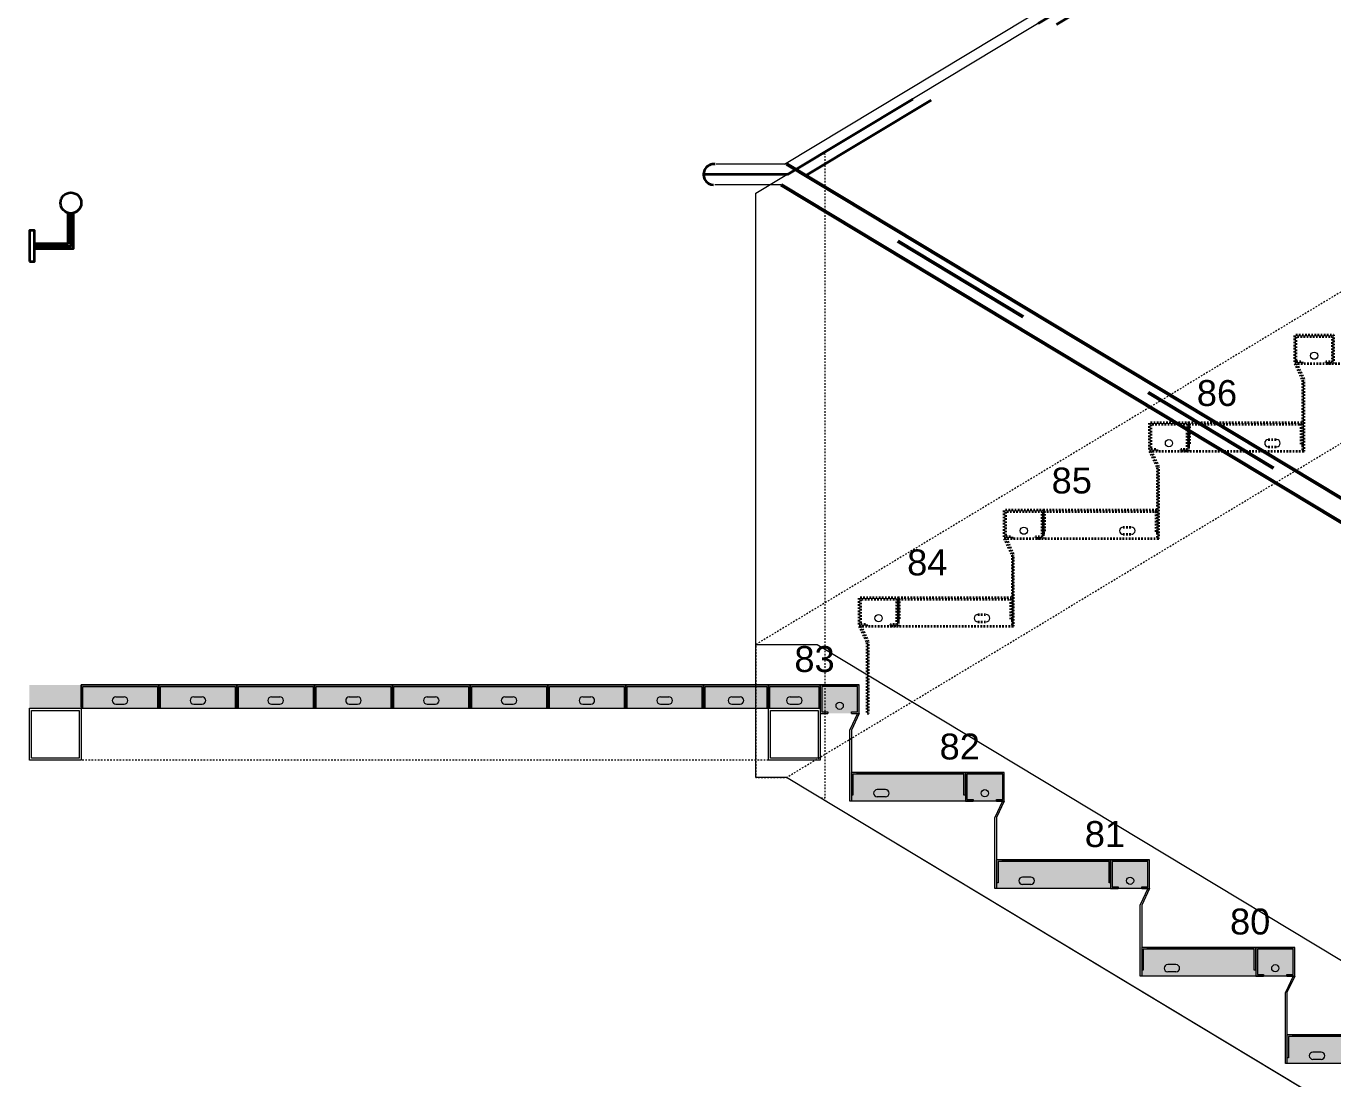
# Model space of a CAD drawing. Header units: millimetres. Extents: x -48147 to 1468943, y -496296 to 18123.
# Drawn here: x 1415588 to 1418107, y -477880 to -475850 of the extents above; entities that cross this region are included whole.
import ezdxf
from ezdxf.enums import TextEntityAlignment as Align

# ---------------------------------------------------------------- set-up
doc = ezdxf.new("R2010")
doc.units = ezdxf.units.MM
doc.header["$MEASUREMENT"] = 0
for name, pattern in [('3MM-HIDDEN', [6, 3, -3]), ('Dashed', [2822.222233, 1411.111116, -1411.111116]), ('Double Dashed', [1093.611073, 529.166651, -211.666656, 141.111112, -211.666656]), ('Wipeout_Contour', [1000, 0, -1000])]:
    doc.linetypes.add(name, pattern=pattern)
for name, color, linetype, lineweight in [('A-20-M_Floor_Slab_Pen_No__101', 252, 'Continuous', 15), ('A-20-M_Floor_Slab_Pen_No__121', 255, 'Continuous', 0), ('A-30-M_Stair_Pen_No__1', 7, 'Continuous', 13), ('A-30-M_Stair_Pen_No__22', 8, 'Continuous', 50), ('A-30-M_Stair_Pen_No__42', 8, 'Continuous', 35), ('A-30-M_Stair_Pen_No__8', 7, 'Continuous', 35), ('New_A-25-M_Wall_Int_Pen_No__1', 7, 'Continuous', 13), ('New_A-30-M_Stair_Pen_No__1', 7, 'Continuous', 13), ('New_A-30-M_Stair_Pen_No__141', 255, 'Continuous', 0), ('New_A-30-M_Stair_Pen_No__160', 5, 'Continuous', 200), ('New_A-30-M_Stair_Pen_No__171', 1, 'Continuous', 5), ('New_A-30-M_Stair_Pen_No__192', 7, 'Continuous', 13), ('New_A-30-M_Stair_Pen_No__42', 8, 'Continuous', 35), ('S-280-M_COLUMN.IFC Import_Pen_No__88', 8, 'Continuous', 20), ('S-280-M_STRUCT_FRAME.IFC Import_Pen_No__1', 7, 'Continuous', 13), ('S-280-M_STRUCT_FRAME.IFC Import_Pen_No__160', 5, 'Continuous', 200)]:
    doc.layers.add(name, color=color, linetype=linetype, lineweight=lineweight)
for name, color, linetype, lineweight, true_color in [('A-30-M_Stair_Pen_No__102', 7, 'Continuous', 15, 0xcccccc), ('A-30-M_Stair_Pen_No__81', 7, 'Continuous', 20, 0x6a6a6a), ('A-30-M_Stair_Pen_No__82', 7, 'Continuous', 20, 0xaaaaaa), ('New_A-15-MG_Structural_Grid_Phase_2_Pen_No__222', 7, 'Continuous', 13, 0x65af33), ('New_A-25-M_Wall_Int_Pen_No__107', 7, 'Continuous', 15, 0xa6a6a6)]:
    doc.layers.add(name, color=color, linetype=linetype, lineweight=lineweight, true_color=true_color)
for name, color, linetype in [('A-95-P_Drawing', 7, 'Continuous'), ('New_A-15-MG_Structural_Grid_Phase_2', 7, 'Continuous'), ('New_A-25-M_Wall_Int', 7, 'Continuous'), ('New_A-30-M_Stair', 7, 'Continuous'), ('S-280-M_COLUMN.IFC Import', 7, 'Continuous'), ('S-280-M_STRUCT_FRAME.IFC Import', 7, 'Continuous')]:
    doc.layers.add(name, color=color, linetype=linetype)
doc.styles.add('GENERATED_STYLE_2', font='')
doc.styles.get('GENERATED_STYLE_2').set_extended_font_data('Swis721 BT')

# ---------------------------------------------------------------- blocks, each defined once
blk = doc.blocks.new('Section Elem_209_1', base_point=(1411454.5, -491295.5))
at = {"color": 254, "linetype": 'Wipeout_Contour', "lineweight": 0, "ltscale": 19426414.51062196}
blk.add_wipeout([(1415660.6, -475545.5), (1415610.4, -475545.5), (1415610.4, -476220.6), (1416921.9, -476220.6), (1416960.9, -476197.1), (1416960.9, -476194.7), (1417201.9, -476051.9), (1417537, -475849.9), (1415660.6, -475849.9), (1415660.6, -475839.2), (1417554.7, -475839.2), (1418024.3, -475556.2), (1415660.6, -475556.2)], dxfattribs=at).dxf.layer = 'New_A-25-M_Wall_Int'
at = {"color": 254, "linetype": 'Wipeout_Contour', "lineweight": 0, "ltscale": 46386289.38356043}
blk.add_wipeout([(1415610.4, -479145.5), (1418788.7, -479145.5), (1420001.9, -478414.4), (1420076.9, -478414.4), (1420076.9, -478414.5), (1420076.9, -479145.5), (1420274, -479145.5), (1420281.9, -479140.8), (1420281.9, -479145.5), (1420945.2, -479145.5), (1420945.2, -475849.9), (1419506.6, -475849.9), (1417201.9, -477238.9), (1416984.9, -477374.5), (1416984.9, -477407.6), (1416976.9, -477407.6), (1416976.9, -477374.5), (1416957, -477386.5), (1416957, -477418), (1416959.2, -477423.4), (1416964.6, -477425.6), (1417027.1, -477425.6), (1417027.1, -477436.5), (1416880.7, -477436.5), (1416880.7, -477425.6), (1416943.1, -477425.6), (1416948.5, -477423.4), (1416950.7, -477418), (1416950.7, -477390.3), (1416921.9, -477407.6), (1415610.4, -477407.6)], dxfattribs=at).dxf.layer = 'New_A-25-M_Wall_Int'
blk = doc.blocks.new('Section Elem_211_1', base_point=(1411454.5, -491295.5))
at = {"color": 254, "linetype": 'Wipeout_Contour', "lineweight": 0, "ltscale": 5975901.09618282}
blk.add_wipeout([(1415578.9, -479595.5), (1415593.9, -479595.5), (1415593.9, -475545.5), (1415578.9, -475545.5)], dxfattribs=at).dxf.layer = 'New_A-25-M_Wall_Int'
at = {"layer": 'New_A-25-M_Wall_Int_Pen_No__107', "linetype": 'Continuous'}
h = blk.add_hatch(dxfattribs=at)
h.set_pattern_fill('Plaster_0001', color=256, style=0, pattern_type=2)
h.set_pattern_definition([(270, (1411454.48, -491295.52), (173.205, 0), [0, -100]), (270, (1411541.08, -491345.52), (173.205, 0), [0, -100])])
h.paths.add_polyline_path([(1415578.9, -479595.5), (1415593.9, -479595.5), (1415593.9, -475545.5), (1415578.9, -475545.5)])
at = {"layer": 'New_A-25-M_Wall_Int_Pen_No__1', "linetype": 'Continuous'}
for p, q in [((1415593.9, -475545.5), (1415593.9, -477115.8)), ((1415593.9, -477115.8), (1415593.9, -477407.6)), ((1415593.9, -477407.6), (1415593.9, -479595.5))]:
    blk.add_line(p, q, dxfattribs=at)
blk = doc.blocks.new('Section Elem_298_1', base_point=(1411454.5, -491295.5))
at = {"layer": 'New_A-30-M_Stair_Pen_No__141', "linetype": 'Continuous'}
blk.add_line((1415601.9, -477115.8), (1415601.9, -477120.5), dxfattribs=at)
at = {"layer": 'New_A-30-M_Stair_Pen_No__141', "linetype": 'Continuous', "flags": 128}
for points in [[(1415601.9, -477115.8), (1415596.9, -477115.8), (1415593.9, -477115.8)], [(1416984.9, -477407.6), (1416983.8, -477407.6), (1416976.9, -477407.6)]]:
    blk.add_lwpolyline(points, dxfattribs=at)
at = {"color": 254, "linetype": 'Wipeout_Contour', "lineweight": 0, "ltscale": 5977911.871081071}
blk.add_wipeout([(1415617.9, -477120.5), (1416921.9, -477120.5), (1416921.9, -477120.4), (1415617.9, -477120.4)], dxfattribs=at).dxf.layer = 'New_A-30-M_Stair'
at = {"color": 254, "linetype": 'Wipeout_Contour', "lineweight": 0, "ltscale": 8968277.161975328}
blk.add_wipeout([(1416880.7, -477180.5), (1415610.4, -477180.5), (1415610.4, -477407.6), (1416921.9, -477407.6), (1416921.9, -477191.4), (1416880.7, -477191.4)], dxfattribs=at).dxf.layer = 'New_A-30-M_Stair'
at = {"layer": 'New_A-30-M_Stair_Pen_No__160', "linetype": 'Continuous', "lineweight": 0, "true_color": 0x00007f}
blk.add_hatch(color=176, dxfattribs=at).paths.add_polyline_path([(1415593.9, -477407.6), (1415596.9, -477407.6), (1415601.9, -477407.6), (1415601.9, -477115.8), (1415596.9, -477115.8), (1415593.9, -477115.8)])
at = {"layer": 'New_A-30-M_Stair_Pen_No__141', "linetype": 'Continuous'}
for p, q in [((1415601.9, -477180.5), (1415601.9, -477407.6)), ((1416880.7, -477180.5), (1415601.9, -477180.5))]:
    blk.add_line(p, q, dxfattribs=at)
at = {"layer": 'New_A-30-M_Stair_Pen_No__141', "linetype": 'Continuous', "flags": 128}
blk.add_lwpolyline([(1415601.9, -477407.6), (1415596.9, -477407.6), (1415593.9, -477407.6)], dxfattribs=at)
at = {"color": 254, "linetype": 'Wipeout_Contour', "lineweight": 0, "ltscale": 5980442.311196871}
blk.add_wipeout([(1416921.9, -477120.5), (1416960.9, -477097), (1416960.9, -477096.9), (1416921.9, -477120.4)], dxfattribs=at).dxf.layer = 'New_A-30-M_Stair'
at = {"color": 254, "linetype": 'Wipeout_Contour', "lineweight": 0, "ltscale": 8970945.570881233}
blk.add_wipeout([(1416921.9, -477191.4), (1416921.9, -477407.6), (1416950.7, -477390.3), (1416950.7, -477199), (1416948.5, -477193.6), (1416943.1, -477191.4)], dxfattribs=at).dxf.layer = 'New_A-30-M_Stair'
at = {"layer": 'New_A-30-M_Stair_Pen_No__1', "linetype": 'Continuous'}
blk.add_line((1415610.4, -477407.6), (1416921.9, -477407.6), dxfattribs=at)
at = {"color": 254, "linetype": 'Wipeout_Contour', "lineweight": 0, "ltscale": 5977337.825355276}
blk.add_wipeout([(1415617.9, -477120.4), (1416921.9, -477120.4), (1416921.9, -476220.7), (1415617.9, -476220.7)], dxfattribs=at).dxf.layer = 'New_A-30-M_Stair'
at = {"color": 254, "linetype": 'Wipeout_Contour', "lineweight": 0, "ltscale": 8971081.637437409}
blk.add_wipeout([(1416957, -477386.5), (1416976.9, -477374.5), (1416976.9, -477191.4), (1416964.6, -477191.4), (1416959.2, -477193.6), (1416957, -477199)], dxfattribs=at).dxf.layer = 'New_A-30-M_Stair'
at = {"layer": 'New_A-30-M_Stair_Pen_No__1', "linetype": 'Continuous'}
blk.add_line((1416921.9, -477407.6), (1416950.7, -477390.3), dxfattribs=at)
at = {"layer": 'New_A-30-M_Stair_Pen_No__141', "linetype": 'Continuous'}
blk.add_line((1415609.9, -477120.5), (1415601.9, -477120.5), dxfattribs=at)
at = {"color": 254, "linetype": 'Wipeout_Contour', "lineweight": 0, "ltscale": 7474713.792938106}
blk.add_wipeout([(1416921.9, -477120.4), (1416960.9, -477096.9), (1416960.9, -476220.6), (1416960.9, -476197.2), (1416921.9, -476220.7)], dxfattribs=at).dxf.layer = 'New_A-30-M_Stair'
at = {"color": 254, "linetype": 'Wipeout_Contour', "lineweight": 0, "ltscale": 5976763.779373656}
blk.add_wipeout([(1415617.9, -476220.7), (1416921.9, -476220.7), (1416921.9, -476220.6), (1415617.9, -476220.6)], dxfattribs=at).dxf.layer = 'New_A-30-M_Stair'
at = {"color": 254, "linetype": 'Wipeout_Contour', "lineweight": 0, "ltscale": 5980540.515898749}
blk.add_wipeout([(1416968.9, -477094.6), (1416976.9, -477089.7), (1416976.9, -477089.6), (1416968.9, -477094.5)], dxfattribs=at).dxf.layer = 'New_A-30-M_Stair'
at = {"layer": 'New_A-30-M_Stair_Pen_No__160', "linetype": 'Continuous', "lineweight": 0, "true_color": 0x00007f}
blk.add_hatch(color=176, dxfattribs=at).paths.add_polyline_path([(1415617.9, -477120.5), (1415617.9, -477120.4), (1415617.9, -476220.7), (1415617.9, -476220.6), (1415617.9, -476220.6), (1415617.8, -476220.6), (1415614.9, -476220.6), (1415610, -476220.6), (1415609.9, -476220.6), (1415609.9, -476220.6), (1415609.9, -476220.7), (1415609.9, -477120.4), (1415609.9, -477120.5), (1415609.9, -477120.5), (1415610, -477120.5), (1415614.9, -477120.5), (1415617.8, -477120.5), (1415617.9, -477120.5)])
at = {"layer": 'New_A-30-M_Stair_Pen_No__141', "linetype": 'Continuous', "flags": 128}
for points in [[(1415609.9, -476220.6), (1415609.9, -476220.7), (1415609.9, -477120.4), (1415609.9, -477120.5)], [(1415617.9, -476220.6), (1415617.9, -476220.6), (1415617.8, -476220.6), (1415614.9, -476220.6), (1415610, -476220.6), (1415609.9, -476220.6), (1415609.9, -476220.6)], [(1415617.9, -476220.6), (1415617.9, -476220.7), (1415617.9, -477120.4), (1415617.9, -477120.5)]]:
    blk.add_lwpolyline(points, dxfattribs=at)
at = {"color": 254, "linetype": 'Wipeout_Contour', "lineweight": 0, "ltscale": 5979294.733942405}
blk.add_wipeout([(1416921.9, -476220.7), (1416960.9, -476197.2), (1416960.9, -476197.1), (1416921.9, -476220.6)], dxfattribs=at).dxf.layer = 'New_A-30-M_Stair'
at = {"layer": 'New_A-30-M_Stair_Pen_No__1', "linetype": 'Continuous'}
blk.add_line((1415617.9, -476220.6), (1416921.9, -476220.6), dxfattribs=at)
at = {"color": 254, "linetype": 'Wipeout_Contour', "lineweight": 0, "ltscale": 4484543.224206257}
blk.add_wipeout([(1416968.9, -476220.6), (1416968.9, -476194.7), (1416968.8, -476194.7)], dxfattribs=at).dxf.layer = 'New_A-30-M_Stair'
at = {"color": 254, "linetype": 'Wipeout_Contour', "lineweight": 0, "ltscale": 4484552.37383282}
blk.add_wipeout([(1416968.9, -476220.6), (1416968.8, -476194.7), (1416968.8, -476220.6)], dxfattribs=at).dxf.layer = 'New_A-30-M_Stair'
at = {"color": 254, "linetype": 'Wipeout_Contour', "lineweight": 0, "ltscale": 4484711.609666716}
blk.add_wipeout([(1416968.9, -476194.7), (1417201.9, -476051.9), (1416968.8, -476194.7)], dxfattribs=at).dxf.layer = 'New_A-30-M_Stair'
at = {"color": 254, "linetype": 'Wipeout_Contour', "lineweight": 0, "ltscale": 4484535.616726814}
blk.add_wipeout([(1416968.8, -476220.6), (1416968.8, -476194.7), (1416961, -476194.7)], dxfattribs=at).dxf.layer = 'New_A-30-M_Stair'
at = {"color": 254, "linetype": 'Wipeout_Contour', "lineweight": 0, "ltscale": 4484537.7103753}
blk.add_wipeout([(1416968.8, -476220.6), (1416961, -476194.7), (1416961, -476220.6)], dxfattribs=at).dxf.layer = 'New_A-30-M_Stair'
at = {"color": 254, "linetype": 'Wipeout_Contour', "lineweight": 0, "ltscale": 4484704.062838769}
blk.add_wipeout([(1416968.8, -476194.7), (1417201.9, -476051.9), (1416961, -476194.7)], dxfattribs=at).dxf.layer = 'New_A-30-M_Stair'
at = {"color": 254, "linetype": 'Wipeout_Contour', "lineweight": 0, "ltscale": 4484520.981007805}
blk.add_wipeout([(1416961, -476220.6), (1416961, -476194.7), (1416960.9, -476194.7)], dxfattribs=at).dxf.layer = 'New_A-30-M_Stair'
at = {"color": 254, "linetype": 'Wipeout_Contour', "lineweight": 0, "ltscale": 4484530.158477743}
blk.add_wipeout([(1416961, -476220.6), (1416960.9, -476194.7), (1416960.9, -476220.6)], dxfattribs=at).dxf.layer = 'New_A-30-M_Stair'
at = {"color": 254, "linetype": 'Wipeout_Contour', "lineweight": 0, "ltscale": 4484696.577280721}
blk.add_wipeout([(1416961, -476194.7), (1417201.9, -476051.9), (1416960.9, -476194.7)], dxfattribs=at).dxf.layer = 'New_A-30-M_Stair'
at = {"color": 254, "linetype": 'Wipeout_Contour', "lineweight": 0, "ltscale": 8970579.070319325}
blk.add_wipeout([(1417201.9, -476052), (1416968.9, -476194.8), (1416968.9, -477094.5), (1416976.9, -477089.6), (1416976.9, -477082.6), (1417201.9, -476947)], dxfattribs=at).dxf.layer = 'New_A-30-M_Stair'
at = {"layer": 'New_A-30-M_Stair_Pen_No__141', "linetype": 'Continuous'}
blk.add_line((1416961, -476220.6), (1416961, -476220.6), dxfattribs=at)
at = {"layer": 'New_A-30-M_Stair_Pen_No__141', "linetype": 'Continuous', "flags": 128}
blk.add_lwpolyline([(1416968.9, -476220.6), (1416968.9, -476220.6), (1416968.8, -476220.6), (1416967.7, -476220.6), (1416961, -476220.6), (1416960.9, -476220.6)], dxfattribs=at)
at = {"color": 254, "linetype": 'Wipeout_Contour', "lineweight": 0, "ltscale": 5981076.289531441}
blk.add_wipeout([(1417201.9, -476947), (1417481.9, -476778.3), (1417481.9, -475883.2), (1417201.9, -476052)], dxfattribs=at).dxf.layer = 'New_A-30-M_Stair'
at = {"color": 254, "linetype": 'Wipeout_Contour', "lineweight": 0, "ltscale": 4485353.697565352}
blk.add_wipeout([(1416960.9, -477097), (1416921.9, -477120.5), (1416960.9, -477120.5)], dxfattribs=at).dxf.layer = 'New_A-30-M_Stair'
at = {"color": 254, "linetype": 'Wipeout_Contour', "lineweight": 0, "ltscale": 5981922.937754954}
blk.add_wipeout([(1417481.9, -476778.3), (1417761.9, -476609.5), (1417761.9, -475714.5), (1417481.9, -475883.2)], dxfattribs=at).dxf.layer = 'New_A-30-M_Stair'
at = {"color": 254, "linetype": 'Wipeout_Contour', "lineweight": 0, "ltscale": 5979731.705410449}
blk.add_wipeout([(1416968.9, -476194.8), (1417201.9, -476052), (1417201.9, -476051.9), (1416968.9, -476194.7)], dxfattribs=at).dxf.layer = 'New_A-30-M_Stair'
at = {"color": 254, "linetype": 'Wipeout_Contour', "lineweight": 0, "ltscale": 5980558.734558195}
blk.add_wipeout([(1416968.9, -477120.5), (1416976.9, -477120.5), (1416976.9, -477089.7), (1416968.9, -477094.6)], dxfattribs=at).dxf.layer = 'New_A-30-M_Stair'
at = {"layer": 'New_A-30-M_Stair_Pen_No__1', "linetype": 'Continuous'}
for p, q in [((1416960.9, -476220.6), (1416960.9, -476194.7)), ((1416968.9, -476220.6), (1416968.9, -476194.7)), ((1416921.9, -476220.6), (1416960.9, -476197.1)), ((1416921.9, -477120.5), (1416960.9, -477097))]:
    blk.add_line(p, q, dxfattribs=at)
at = {"layer": 'New_A-30-M_Stair_Pen_No__141', "linetype": 'Continuous'}
blk.add_line((1416960.9, -477120.5), (1415617.9, -477120.5), dxfattribs=at)
at = {"layer": 'New_A-30-M_Stair_Pen_No__141', "linetype": 'Continuous', "flags": 128}
blk.add_lwpolyline([(1416960.9, -476220.6), (1416960.9, -476220.7), (1416960.9, -477120.4), (1416960.9, -477120.5)], dxfattribs=at)
at = {"color": 254, "linetype": 'Wipeout_Contour', "lineweight": 0, "ltscale": 5982769.751990486}
blk.add_wipeout([(1417761.9, -476609.5), (1418041.9, -476440.8), (1418041.9, -475545.7), (1417761.9, -475714.5)], dxfattribs=at).dxf.layer = 'New_A-30-M_Stair'
at = {"color": 254, "linetype": 'Wipeout_Contour', "lineweight": 0, "ltscale": 5980505.879344791}
blk.add_wipeout([(1417201.9, -476052), (1417481.9, -475883.2), (1417481.9, -475883.1), (1417201.9, -476051.9)], dxfattribs=at).dxf.layer = 'New_A-30-M_Stair'
at = {"color": 254, "linetype": 'Wipeout_Contour', "lineweight": 0, "ltscale": 4485432.780521845}
blk.add_wipeout([(1416984.9, -477115.8), (1416984.9, -477082.6), (1416976.9, -477082.6)], dxfattribs=at).dxf.layer = 'New_A-30-M_Stair'
at = {"layer": 'New_A-30-M_Stair_Pen_No__1', "linetype": 'Continuous'}
for p in [(1416960.9, -476194.7), (1416961, -476194.7), (1416968.8, -476194.7), (1416968.9, -476194.7)]:
    blk.add_line(p, (1417201.9, -476051.9), dxfattribs=at)
at = {"color": 254, "linetype": 'Wipeout_Contour', "lineweight": 0, "ltscale": 5983616.732173397}
blk.add_wipeout([(1418041.9, -475545.7), (1418041.9, -476440.8), (1418321.9, -476272), (1418321.9, -475377)], dxfattribs=at).dxf.layer = 'New_A-30-M_Stair'
at = {"color": 254, "linetype": 'Wipeout_Contour', "lineweight": 0, "ltscale": 5981352.810316252}
blk.add_wipeout([(1417481.9, -475883.2), (1417761.9, -475714.5), (1417761.9, -475714.4), (1417481.9, -475883.1)], dxfattribs=at).dxf.layer = 'New_A-30-M_Stair'
at = {"color": 254, "linetype": 'Wipeout_Contour', "lineweight": 0, "ltscale": 4485437.043698148}
blk.add_wipeout([(1416984.9, -477115.8), (1416976.9, -477082.6), (1416976.9, -477115.8)], dxfattribs=at).dxf.layer = 'New_A-30-M_Stair'
at = {"layer": 'New_A-30-M_Stair_Pen_No__1', "linetype": 'Continuous'}
for p, q in [((1417481.9, -475883.1), (1417761.9, -475714.4)), ((1417201.9, -476051.9), (1417481.9, -475883.1))]:
    blk.add_line(p, q, dxfattribs=at)
at = {"color": 254, "linetype": 'Wipeout_Contour', "lineweight": 0, "ltscale": 11961872.34164544}
blk.add_wipeout([(1417201.9, -476947), (1416984.9, -477082.6), (1416984.9, -477180.5), (1417027.1, -477180.5), (1417027.1, -477191.4), (1416984.9, -477191.4), (1416984.9, -477374.5), (1417201.9, -477238.9)], dxfattribs=at).dxf.layer = 'New_A-30-M_Stair'
at = {"layer": 'New_A-30-M_Stair_Pen_No__160', "linetype": 'Continuous', "lineweight": 0, "true_color": 0x00007f}
for points in [[(1416976.9, -477180.5), (1416976.9, -477120.5), (1415601.9, -477120.5), (1415601.9, -477180.5)], [(1416984.9, -477407.6), (1416984.9, -477115.8), (1416983.8, -477115.8), (1416976.9, -477115.8), (1416976.9, -477407.6), (1416983.8, -477407.6)]]:
    blk.add_hatch(color=176, dxfattribs=at).paths.add_polyline_path(points)
at = {"layer": 'New_A-30-M_Stair_Pen_No__1', "linetype": 'Continuous'}
blk.add_line((1416957, -477386.5), (1416976.9, -477374.5), dxfattribs=at)
at = {"layer": 'New_A-30-M_Stair_Pen_No__141', "linetype": 'Continuous'}
for p, q in [((1416976.9, -477120.5), (1416968.9, -477120.5)), ((1416976.9, -477115.8), (1416976.9, -477120.5)), ((1416984.9, -477115.8), (1416984.9, -477407.6)), ((1416976.9, -477180.5), (1416976.9, -477407.6))]:
    blk.add_line(p, q, dxfattribs=at)
at = {"layer": 'New_A-30-M_Stair_Pen_No__141', "linetype": 'Continuous', "flags": 128}
blk.add_lwpolyline([(1416984.9, -477115.8), (1416983.8, -477115.8), (1416976.9, -477115.8)], dxfattribs=at)
at = {"color": 254, "linetype": 'Wipeout_Contour', "lineweight": 0, "ltscale": 4485585.836552819}
blk.add_wipeout([(1416984.9, -477082.6), (1417201.9, -476947), (1416976.9, -477082.6)], dxfattribs=at).dxf.layer = 'New_A-30-M_Stair'
at = {"layer": 'New_A-30-M_Stair_Pen_No__160', "linetype": 'Continuous', "lineweight": 0, "true_color": 0x00007f}
blk.add_hatch(color=176, dxfattribs=at).paths.add_polyline_path([(1416968.9, -477120.5), (1416968.9, -477120.4), (1416968.9, -476220.7), (1416968.9, -476220.6), (1416968.9, -476220.6), (1416968.8, -476220.6), (1416967.7, -476220.6), (1416961, -476220.6), (1416961, -476220.6), (1416960.9, -476220.6), (1416960.9, -476220.7), (1416960.9, -477120.4), (1416960.9, -477120.5), (1416961, -477120.5), (1416961, -477120.5), (1416967.7, -477120.5), (1416968.8, -477120.5), (1416968.9, -477120.5)])
at = {"layer": 'New_A-30-M_Stair_Pen_No__1', "linetype": 'Continuous'}
for p, q in [((1416968.9, -477094.6), (1416976.9, -477089.7)), ((1416968.9, -477094.6), (1416976.9, -477089.7)), ((1416976.9, -477115.8), (1416976.9, -477082.6)), ((1416984.9, -477115.8), (1416984.9, -477082.6))]:
    blk.add_line(p, q, dxfattribs=at)
at = {"layer": 'New_A-30-M_Stair_Pen_No__141', "linetype": 'Continuous', "flags": 128}
blk.add_lwpolyline([(1416968.9, -476220.6), (1416968.9, -476220.7), (1416968.9, -477120.4), (1416968.9, -477120.5)], dxfattribs=at)
at = {"color": 254, "linetype": 'Wipeout_Contour', "lineweight": 0, "ltscale": 5981832.844895619}
blk.add_wipeout([(1417201.9, -477238.9), (1417481.9, -477070.1), (1417481.9, -476778.3), (1417201.9, -476947)], dxfattribs=at).dxf.layer = 'New_A-30-M_Stair'
at = {"layer": 'New_A-30-M_Stair_Pen_No__1', "linetype": 'Continuous'}
for p, q in [((1416976.9, -477082.6), (1417201.9, -476947)), ((1416984.9, -477082.6), (1417201.9, -476947)), ((1416984.9, -477374.5), (1417201.9, -477238.9))]:
    blk.add_line(p, q, dxfattribs=at)
at = {"color": 254, "linetype": 'Wipeout_Contour', "lineweight": 0, "ltscale": 5982679.118197576}
blk.add_wipeout([(1417481.9, -477070.1), (1417761.9, -476901.4), (1417761.9, -476609.5), (1417481.9, -476778.3)], dxfattribs=at).dxf.layer = 'New_A-30-M_Stair'
at = {"layer": 'New_A-30-M_Stair_Pen_No__1', "linetype": 'Continuous'}
for p, q in [((1417201.9, -476947), (1417481.9, -476778.3)), ((1417201.9, -477238.9), (1417481.9, -477070.1))]:
    blk.add_line(p, q, dxfattribs=at)
at = {"color": 254, "linetype": 'Wipeout_Contour', "lineweight": 0, "ltscale": 5983525.557596678}
blk.add_wipeout([(1417761.9, -476901.4), (1418041.9, -476732.6), (1418041.9, -476440.8), (1417761.9, -476609.5)], dxfattribs=at).dxf.layer = 'New_A-30-M_Stair'
at = {"layer": 'New_A-30-M_Stair_Pen_No__1', "linetype": 'Continuous'}
for p, q in [((1417481.9, -476778.3), (1417761.9, -476609.5)), ((1417481.9, -477070.1), (1417761.9, -476901.4))]:
    blk.add_line(p, q, dxfattribs=at)
at = {"color": 254, "linetype": 'Wipeout_Contour', "lineweight": 0, "ltscale": 5984372.163033958}
blk.add_wipeout([(1418041.9, -476732.6), (1418321.9, -476563.9), (1418321.9, -476272), (1418041.9, -476440.8)], dxfattribs=at).dxf.layer = 'New_A-30-M_Stair'
at = {"layer": 'New_A-30-M_Stair_Pen_No__1', "linetype": 'Continuous'}
for p, q in [((1418041.9, -476440.8), (1418321.9, -476272)), ((1417761.9, -476609.5), (1418041.9, -476440.8)), ((1418041.9, -476732.6), (1418321.9, -476563.9)), ((1417761.9, -476901.4), (1418041.9, -476732.6))]:
    blk.add_line(p, q, dxfattribs=at)
blk = doc.blocks.new('Section Elem_604_1', base_point=(1411454.5, -491295.5))
at = {"color": 254, "linetype": 'Wipeout_Contour', "lineweight": 0, "ltscale": 11949193.16684387}
blk.add_wipeout([(1415593.9, -475545.5), (1415593.9, -477115.8), (1415601.9, -477115.8), (1415601.9, -477120.5), (1415609.9, -477120.5), (1415609.9, -476220.6), (1415610.4, -476220.6), (1415610.4, -475545.5)], dxfattribs=at).dxf.layer = 'S-280-M_COLUMN.IFC Import'
at = {"color": 254, "linetype": 'Wipeout_Contour', "lineweight": 0, "ltscale": 20924320.61148352}
blk.add_wipeout([(1415594.1, -479595.5), (1415593.9, -479595.5), (1415593.9, -481165.8), (1415601.9, -481165.8), (1415601.9, -481170.5), (1415609.9, -481170.5), (1415609.9, -480270.6), (1415610.4, -480270.6), (1415610.4, -477180.5), (1415601.9, -477180.5), (1415601.9, -477407.6), (1415593.9, -477407.6), (1415593.9, -479445.5), (1415594.1, -479445.5)], dxfattribs=at).dxf.layer = 'S-280-M_COLUMN.IFC Import'
at = {"layer": 'S-280-M_COLUMN.IFC Import_Pen_No__88', "linetype": 'Continuous'}
for p, q in [((1415610.4, -475545.5), (1415610.4, -476220.6)), ((1415610.4, -477180.5), (1415610.4, -480270.6))]:
    blk.add_line(p, q, dxfattribs=at)
blk = doc.blocks.new('Section Elem_786_1', base_point=(1411454.5, -491295.5))
at = {"layer": 'S-280-M_STRUCT_FRAME.IFC Import_Pen_No__160', "linetype": 'Continuous', "lineweight": 0, "true_color": 0x00007f}
blk.add_hatch(color=176, dxfattribs=at).paths.add_polyline_path([(1416880.7, -477436.5), (1417027.1, -477436.5), (1417027.1, -477425.6), (1416964.6, -477425.6), (1416959.2, -477423.4), (1416957, -477418), (1416957, -477199), (1416959.2, -477193.6), (1416964.6, -477191.4), (1417027.1, -477191.4), (1417027.1, -477180.5), (1416880.7, -477180.5), (1416880.7, -477191.4), (1416943.1, -477191.4), (1416948.5, -477193.6), (1416950.7, -477199), (1416950.7, -477418), (1416948.5, -477423.4), (1416943.1, -477425.6), (1416880.7, -477425.6)])
at = {"layer": 'S-280-M_STRUCT_FRAME.IFC Import_Pen_No__1', "linetype": 'Continuous'}
for p, q in [((1416880.7, -477180.5), (1416880.7, -477191.4)), ((1416976.9, -477180.5), (1416880.7, -477180.5)), ((1417027.1, -477180.5), (1416976.9, -477180.5)), ((1417027.1, -477180.5), (1417027.1, -477191.4)), ((1416880.7, -477425.6), (1416880.7, -477436.5)), ((1417027.1, -477425.6), (1417027.1, -477436.5)), ((1417027.1, -477436.5), (1416880.7, -477436.5))]:
    blk.add_line(p, q, dxfattribs=at)
at = {"layer": 'S-280-M_STRUCT_FRAME.IFC Import_Pen_No__1', "linetype": 'Continuous', "flags": 128}
for points in [[(1416948.5, -477193.6), (1416943.1, -477191.4), (1416880.7, -477191.4)], [(1416948.5, -477193.6), (1416950.7, -477199), (1416950.7, -477418), (1416948.5, -477423.4)], [(1416959.2, -477193.6), (1416957, -477199), (1416957, -477418), (1416959.2, -477423.4)], [(1417027.1, -477191.4), (1416964.6, -477191.4), (1416959.2, -477193.6)], [(1416948.5, -477423.4), (1416943.1, -477425.6), (1416880.7, -477425.6)], [(1416959.2, -477423.4), (1416964.6, -477425.6), (1417027.1, -477425.6)]]:
    blk.add_lwpolyline(points, dxfattribs=at)
blk = doc.blocks.new('Standard grid marker[7]_1', base_point=(1415863.8, -469890.9))
at = {"layer": 'New_A-15-MG_Structural_Grid_Phase_2_Pen_No__222', "linetype": 'Double Dashed'}
blk.add_line((1415863.8, -470890.9), (1415863.8, -494295.5), dxfattribs=at)
at = {"layer": 'New_A-15-MG_Structural_Grid_Phase_2_Pen_No__222', "style": 'GENERATED_STYLE_2'}
for tag, p in [('AC_MarkerText_1_0', (1415863.8, -469349.7)), ('AC_MarkerText_1_1', (1415863.8, -495754.3))]:
    blk.add_attdef(tag, text='', height=350, rotation=360, dxfattribs=at).set_placement(p, align=Align.MIDDLE_CENTER)

msp = doc.modelspace()

# ---------------------------------------------------------------- block references
at = {"layer": 'New_A-25-M_Wall_Int'}
for name in ['Section Elem_211_1', 'Section Elem_209_1']:
    msp.add_blockref(name, (1411454.5, -491295.5), dxfattribs=at)

# ---------------------------------------------------------------- next in the draw order: block references
at = {"layer": 'New_A-30-M_Stair'}
msp.add_blockref('Section Elem_298_1', (1411454.5, -491295.5), dxfattribs=at)

# ---------------------------------------------------------------- next in the draw order: block references
at = {"layer": 'S-280-M_COLUMN.IFC Import'}
msp.add_blockref('Section Elem_604_1', (1411454.5, -491295.5), dxfattribs=at)
at = {"layer": 'S-280-M_STRUCT_FRAME.IFC Import'}
msp.add_blockref('Section Elem_786_1', (1411454.5, -491295.5), dxfattribs=at)

# ---------------------------------------------------------------- next in the draw order: hatches: boundary and pattern name
at = {"layer": 'A-20-M_Floor_Slab_Pen_No__121', "linetype": 'Continuous'}
msp.add_hatch(color=256, dxfattribs=at).paths.add_polyline_path([(1415593.9, -472397), (1421166, -472397), (1421166, -488695.5), (1418894.6, -488695.5), (1418894.6, -491288.4), (1415593.9, -491288.4)])

# ---------------------------------------------------------------- next in the draw order: block references
at = {"layer": 'New_A-15-MG_Structural_Grid_Phase_2', "color": 8, "linetype": 'Continuous', "lineweight": 15}
msp.add_blockref('Standard grid marker[7]_1', (1415863.8, -469890.9), dxfattribs=at)

# ---------------------------------------------------------------- next in the draw order: wipeouts: each hides what was drawn before it
at = {"color": 254, "linetype": 'Wipeout_Contour', "lineweight": 0, "ltscale": 5993244.109054232}
msp.add_wipeout([(1415048.3, -470752.6), (1422292.3, -470752.6), (1422292.3, -492986.9), (1415048.3, -492986.9)], dxfattribs=at).dxf.layer = 'A-95-P_Drawing'

# ---------------------------------------------------------------- next in the draw order: hatches: boundary and pattern name
at = {"layer": 'A-20-M_Floor_Slab_Pen_No__101', "linetype": 'Continuous'}
for points in [[(1417193.9, -477120.5), (1415593.9, -477120.5), (1415593.9, -477165.5), (1417118.9, -477165.5), (1417118.9, -477175.5), (1417193.9, -477175.5)], [(1417473.9, -477289.3), (1417175.9, -477289.3), (1417175.9, -477344.3), (1417473.9, -477344.3)], [(1417753.9, -477458), (1417455.9, -477458), (1417455.9, -477513), (1417753.9, -477513)], [(1418033.9, -477626.8), (1417735.9, -477626.8), (1417735.9, -477681.8), (1418033.9, -477681.8)], [(1418313.9, -477795.5), (1418015.9, -477795.5), (1418015.9, -477850.5), (1418313.9, -477850.5)]]:
    msp.add_hatch(color=256, dxfattribs=at).paths.add_polyline_path(points)

# ---------------------------------------------------------------- next in the draw order: linework, layer by layer
at = {"layer": 'A-30-M_Stair_Pen_No__1', "linetype": 'Continuous', "flags": 128}
for points in [[(1415693.9, -477165.5), (1415693.9, -477265.5), (1415593.9, -477265.5), (1415593.9, -477165.5)], [(1415689.9, -477169.5), (1415689.9, -477261.5), (1415597.9, -477261.5), (1415597.9, -477169.5)], [(1417118.9, -477165.5), (1417118.9, -477265.5), (1417018.9, -477265.5), (1417018.9, -477165.5)], [(1417114.9, -477169.5), (1417114.9, -477261.5), (1417022.9, -477261.5), (1417022.9, -477169.5)]]:
    msp.add_lwpolyline(points, close=True, dxfattribs=at)
at = {"layer": 'A-30-M_Stair_Pen_No__102', "linetype": 'Continuous', "flags": 128}
msp.add_lwpolyline([(1417050.3, -476116.2), (1419279.7, -474772.6)], dxfattribs=at)
at = {"layer": 'A-30-M_Stair_Pen_No__22', "linetype": 'Continuous', "flags": 128}
for points in [[(1420414.6, -478141.2), (1417054.6, -476116.2)], [(1420403.5, -478181.2), (1417043.5, -476156.2)]]:
    msp.add_lwpolyline(points, dxfattribs=at)
at = {"layer": 'A-30-M_Stair_Pen_No__22', "linetype": 'Dashed', "ltscale": 0.2, "flags": 128}
msp.add_lwpolyline([(1420409, -478161.2), (1417055.8, -476136.2)], dxfattribs=at)
at = {"layer": 'A-30-M_Stair_Pen_No__42', "linetype": 'Dashed', "ltscale": 0.2, "flags": 128}
for points in [[(1417055.8, -476136.2), (1420415.8, -474111.2), (1420573.8, -474111.2)], [(1417091.2, -476138.3), (1420349.7, -474174.5)], [(1417055.8, -476136.2), (1416893.8, -476136.2)]]:
    msp.add_lwpolyline(points, dxfattribs=at)
at = {"layer": 'A-30-M_Stair_Pen_No__42', "linetype": 'Continuous', "flags": 128}
for points in [[(1415603.9, -476274), (1415674, -476274), (1415674, -476211)], [(1415603.9, -476269), (1415669, -476269), (1415669, -476211)], [(1415603.9, -476279), (1415679, -476279), (1415679, -476211)]]:
    msp.add_lwpolyline(points, dxfattribs=at)
msp.add_lwpolyline([(1415593.9, -476303.8), (1415603.9, -476303.8), (1415603.9, -476244.2), (1415593.9, -476244.2)], close=True, dxfattribs=at)
at = {"layer": 'A-30-M_Stair_Pen_No__42', "linetype": 'Continuous'}
msp.add_arc((1416913.9, -476136.2), 20.1, 83.8932, 268.612, dxfattribs=at)
at = {"layer": 'A-30-M_Stair_Pen_No__8', "linetype": 'Continuous'}
msp.add_circle((1415674, -476190.9), 20.1, dxfattribs=at)
at = {"layer": 'A-30-M_Stair_Pen_No__81', "linetype": 'Continuous', "flags": 128}
for points in [[(1417054.6, -476116.2), (1416918, -476116.2)], [(1417043.5, -476156.2), (1416915.4, -476156.2)]]:
    msp.add_lwpolyline(points, dxfattribs=at)
at = {"layer": 'A-30-M_Stair_Pen_No__82', "linetype": 'Continuous', "flags": 128}
msp.add_lwpolyline([(1418189.7, -477983.4), (1417053.9, -477298.8), (1416994.6, -477298.8), (1416994.6, -476171.9), (1418189.7, -475451.6), (1418189.7, -477691.5)], dxfattribs=at)
at = {"layer": 'A-30-M_Stair_Pen_No__82', "linetype": '3MM-HIDDEN', "flags": 128}
for points in [[(1417119.6, -476096.5), (1417127.6, -476096.5), (1417127.6, -477338.5), (1417119.6, -477338.5)], [(1418189.7, -476322.4), (1416994.6, -477042.7), (1416994.6, -477298.8), (1417053.9, -477298.8), (1418189.7, -476614.3)], [(1417018.9, -477265.5), (1415693.9, -477265.5)]]:
    msp.add_lwpolyline(points, dxfattribs=at)
at = {"layer": 'A-30-M_Stair_Pen_No__82', "linetype": 'Continuous', "flags": 128}
msp.add_lwpolyline([(1420474.7, -479325.3), (1420416.4, -479325.3), (1417053.9, -477298.8), (1416994.6, -477298.8), (1416994.6, -477042.7), (1417113.1, -477042.7), (1420474.7, -479068.6)], close=True, dxfattribs=at)
at = {"layer": 'New_A-30-M_Stair_Pen_No__192', "linetype": 'Continuous'}
for p, q in [((1416908.9, -477120.5), (1417193.9, -477120.5)), ((1417188.9, -477289.3), (1417473.9, -477289.3)), ((1417468.9, -477458), (1417753.9, -477458)), ((1417748.9, -477626.8), (1418033.9, -477626.8)), ((1418028.9, -477795.5), (1418313.9, -477795.5))]:
    msp.add_line(p, q, dxfattribs=at)
at = {"layer": 'New_A-30-M_Stair_Pen_No__192', "linetype": 'Continuous', "flags": 128}
for points in [[(1415843.9, -477165.5), (1415843.9, -477120.5), (1415693.9, -477120.5), (1415693.9, -477165.5)], [(1415993.9, -477165.5), (1415993.9, -477120.5), (1415843.9, -477120.5), (1415843.9, -477165.5)], [(1416143.9, -477165.5), (1416143.9, -477120.5), (1415993.9, -477120.5), (1415993.9, -477165.5)], [(1416293.9, -477165.5), (1416293.9, -477120.5), (1416143.9, -477120.5), (1416143.9, -477165.5)], [(1416443.9, -477165.5), (1416443.9, -477120.5), (1416293.9, -477120.5), (1416293.9, -477165.5)], [(1416593.9, -477165.5), (1416593.9, -477120.5), (1416443.9, -477120.5), (1416443.9, -477165.5)], [(1416743.9, -477165.5), (1416743.9, -477120.5), (1416593.9, -477120.5), (1416593.9, -477165.5)], [(1416893.9, -477165.5), (1416893.9, -477120.5), (1416743.9, -477120.5), (1416743.9, -477165.5)], [(1417018.9, -477165.5), (1417018.9, -477120.5), (1416893.9, -477120.5), (1416893.9, -477165.5)], [(1417118.9, -477165.5), (1417118.9, -477120.5), (1417018.9, -477120.5), (1417018.9, -477165.5)]]:
    msp.add_lwpolyline(points, close=True, dxfattribs=at)
for points in [[(1415693.9, -477162.5), (1415693.9, -477120.5), (1415843.9, -477120.5), (1415843.9, -477162.5)], [(1415693.9, -477165.5), (1415696.9, -477165.5), (1415696.9, -477123.5), (1415840.9, -477123.5), (1415840.9, -477165.5), (1415843.9, -477165.5)], [(1415843.9, -477162.5), (1415843.9, -477120.5), (1415993.9, -477120.5), (1415993.9, -477162.5)], [(1415843.9, -477165.5), (1415846.9, -477165.5), (1415846.9, -477123.5), (1415990.9, -477123.5), (1415990.9, -477165.5), (1415993.9, -477165.5)], [(1415993.9, -477162.5), (1415993.9, -477120.5), (1416143.9, -477120.5), (1416143.9, -477162.5)], [(1415993.9, -477165.5), (1415996.9, -477165.5), (1415996.9, -477123.5), (1416140.9, -477123.5), (1416140.9, -477165.5), (1416143.9, -477165.5)], [(1416143.9, -477162.5), (1416143.9, -477120.5), (1416293.9, -477120.5), (1416293.9, -477162.5)], [(1416143.9, -477165.5), (1416146.9, -477165.5), (1416146.9, -477123.5), (1416290.9, -477123.5), (1416290.9, -477165.5), (1416293.9, -477165.5)], [(1416293.9, -477162.5), (1416293.9, -477120.5), (1416443.9, -477120.5), (1416443.9, -477162.5)], [(1416293.9, -477165.5), (1416296.9, -477165.5), (1416296.9, -477123.5), (1416440.9, -477123.5), (1416440.9, -477165.5), (1416443.9, -477165.5)], [(1416443.9, -477162.5), (1416443.9, -477120.5), (1416593.9, -477120.5), (1416593.9, -477162.5)], [(1416443.9, -477165.5), (1416446.9, -477165.5), (1416446.9, -477123.5), (1416590.9, -477123.5), (1416590.9, -477165.5), (1416593.9, -477165.5)], [(1416593.9, -477162.5), (1416593.9, -477120.5), (1416743.9, -477120.5), (1416743.9, -477162.5)], [(1416593.9, -477165.5), (1416596.9, -477165.5), (1416596.9, -477123.5), (1416740.9, -477123.5), (1416740.9, -477165.5), (1416743.9, -477165.5)], [(1416743.9, -477162.5), (1416743.9, -477120.5), (1416893.9, -477120.5), (1416893.9, -477162.5)], [(1416743.9, -477165.5), (1416746.9, -477165.5), (1416746.9, -477123.5), (1416890.9, -477123.5), (1416890.9, -477165.5), (1416893.9, -477165.5)], [(1416893.9, -477162.5), (1416893.9, -477120.5), (1417018.9, -477120.5), (1417018.9, -477162.5)], [(1416893.9, -477165.5), (1416896.9, -477165.5), (1416896.9, -477123.5), (1417015.9, -477123.5), (1417015.9, -477165.5), (1417018.9, -477165.5)], [(1417018.9, -477165.5), (1417018.9, -477120.5), (1417118.9, -477120.5), (1417118.9, -477165.5)], [(1417018.9, -477165.5), (1417021.9, -477165.5), (1417021.9, -477123.5), (1417115.9, -477123.5), (1417115.9, -477165.5), (1417118.9, -477165.5)], [(1417178.9, -477175.5), (1417193.9, -477175.5), (1417193.9, -477120.5), (1417118.9, -477120.5), (1417118.9, -477175.5), (1417133.7, -477175.5)], [(1417178.9, -477175.5), (1417178.9, -477172.5), (1417190.9, -477172.5), (1417190.9, -477123.5), (1417121.9, -477123.5), (1417121.9, -477172.5), (1417133.7, -477172.5), (1417133.7, -477175.5)], [(1415760.9, -477143.5), (1415776.9, -477143.5)], [(1415910.9, -477143.5), (1415926.9, -477143.5)], [(1416060.9, -477143.5), (1416076.9, -477143.5)], [(1416210.9, -477143.5), (1416226.9, -477143.5)], [(1416360.9, -477143.5), (1416376.9, -477143.5)], [(1416510.9, -477143.5), (1416526.9, -477143.5)], [(1416660.9, -477143.5), (1416676.9, -477143.5)], [(1416810.9, -477143.5), (1416826.9, -477143.5)], [(1416948.4, -477143.5), (1416964.4, -477143.5)], [(1417060.9, -477143.5), (1417076.9, -477143.5)], [(1415760.9, -477157.5), (1415776.9, -477157.5)], [(1415910.9, -477157.5), (1415926.9, -477157.5)], [(1416060.9, -477157.5), (1416076.9, -477157.5)], [(1416210.9, -477157.5), (1416226.9, -477157.5)], [(1416360.9, -477157.5), (1416376.9, -477157.5)], [(1416510.9, -477157.5), (1416526.9, -477157.5)], [(1416660.9, -477157.5), (1416676.9, -477157.5)], [(1416810.9, -477157.5), (1416826.9, -477157.5)], [(1416948.4, -477157.5), (1416964.4, -477157.5)], [(1417060.9, -477157.5), (1417076.9, -477157.5)], [(1417190.6, -477175.5), (1417175.9, -477207)], [(1417193.9, -477175.5), (1417178.9, -477207.7)], [(1417178.9, -477207.7), (1417178.9, -477344.3), (1417175.9, -477344.3), (1417175.9, -477207)], [(1417398.9, -477331.3), (1417398.9, -477289.3), (1417178.9, -477289.3), (1417178.9, -477333.3)], [(1417398.9, -477333.3), (1417395.9, -477333.3), (1417395.9, -477292.3), (1417181.9, -477292.3), (1417181.9, -477333.3), (1417178.9, -477333.3)], [(1417458.9, -477344.3), (1417473.9, -477344.3), (1417473.9, -477289.3), (1417398.9, -477289.3), (1417398.9, -477344.3), (1417413.7, -477344.3)], [(1417458.9, -477344.3), (1417458.9, -477341.3), (1417470.9, -477341.3), (1417470.9, -477292.3), (1417401.9, -477292.3), (1417401.9, -477341.3), (1417413.7, -477341.3), (1417413.7, -477344.3)], [(1417244.9, -477322.3), (1417228.9, -477322.3)], [(1417473.9, -477344.3), (1417175.9, -477344.3)], [(1417244.9, -477336.3), (1417228.9, -477336.3)], [(1417470.6, -477344.3), (1417455.9, -477375.8)], [(1417473.9, -477344.3), (1417458.9, -477376.4)], [(1417458.9, -477376.4), (1417458.9, -477513), (1417455.9, -477513), (1417455.9, -477375.8)], [(1417678.9, -477500), (1417678.9, -477458), (1417458.9, -477458), (1417458.9, -477502)], [(1417678.9, -477502), (1417675.9, -477502), (1417675.9, -477461), (1417461.9, -477461), (1417461.9, -477502), (1417458.9, -477502)], [(1417738.9, -477513), (1417753.9, -477513), (1417753.9, -477458), (1417678.9, -477458), (1417678.9, -477513), (1417693.7, -477513)], [(1417738.9, -477513), (1417738.9, -477510), (1417750.9, -477510), (1417750.9, -477461), (1417681.9, -477461), (1417681.9, -477510), (1417693.7, -477510), (1417693.7, -477513)], [(1417524.9, -477491), (1417508.9, -477491)], [(1417524.9, -477505), (1417508.9, -477505)], [(1417753.9, -477513), (1417455.9, -477513)], [(1417750.6, -477513), (1417735.9, -477544.5)], [(1417753.9, -477513), (1417738.9, -477545.2)], [(1417738.9, -477545.2), (1417738.9, -477681.8), (1417735.9, -477681.8), (1417735.9, -477544.5)], [(1417958.9, -477668.8), (1417958.9, -477626.8), (1417738.9, -477626.8), (1417738.9, -477670.8)], [(1417958.9, -477670.8), (1417955.9, -477670.8), (1417955.9, -477629.8), (1417741.9, -477629.8), (1417741.9, -477670.8), (1417738.9, -477670.8)], [(1418018.9, -477681.8), (1418033.9, -477681.8), (1418033.9, -477626.8), (1417958.9, -477626.8), (1417958.9, -477681.8), (1417973.7, -477681.8)], [(1418018.9, -477681.8), (1418018.9, -477678.8), (1418030.9, -477678.8), (1418030.9, -477629.8), (1417961.9, -477629.8), (1417961.9, -477678.8), (1417973.7, -477678.8), (1417973.7, -477681.8)], [(1418033.9, -477681.8), (1417735.9, -477681.8)], [(1417804.9, -477659.8), (1417788.9, -477659.8)], [(1417804.9, -477673.8), (1417788.9, -477673.8)], [(1418030.6, -477681.8), (1418015.9, -477713.3)], [(1418033.9, -477681.8), (1418018.9, -477713.9)], [(1418018.9, -477713.9), (1418018.9, -477850.5), (1418015.9, -477850.5), (1418015.9, -477713.3)], [(1418238.9, -477837.5), (1418238.9, -477795.5), (1418018.9, -477795.5), (1418018.9, -477839.5)], [(1418238.9, -477839.5), (1418235.9, -477839.5), (1418235.9, -477798.5), (1418021.9, -477798.5), (1418021.9, -477839.5), (1418018.9, -477839.5)], [(1418084.9, -477828.5), (1418068.9, -477828.5)], [(1418313.9, -477850.5), (1418015.9, -477850.5)], [(1418084.9, -477842.5), (1418068.9, -477842.5)]]:
    msp.add_lwpolyline(points, dxfattribs=at)
at = {"layer": 'New_A-30-M_Stair_Pen_No__192', "linetype": 'Continuous'}
for centre in [(1418071.4, -476485.5), (1417791.4, -476654.3), (1417511.4, -476823), (1417231.4, -476991.8), (1417156.4, -477160.5), (1417436.4, -477329.3), (1417716.4, -477498), (1417996.4, -477666.8)]:
    msp.add_circle(centre, 7, dxfattribs=at)
for centre, start, end in [((1417982.9, -476654.3), 90, 270), ((1417998.9, -476654.3), 270, 90), ((1417702.9, -476823), 90, 270), ((1417718.9, -476823), 270, 90), ((1417422.9, -476991.8), 90, 270), ((1417438.9, -476991.8), 270, 90), ((1415760.9, -477150.5), 90, 270), ((1415776.9, -477150.5), 270, 90), ((1415910.9, -477150.5), 90, 270), ((1415926.9, -477150.5), 270, 90), ((1416060.9, -477150.5), 90, 270), ((1416076.9, -477150.5), 270, 90), ((1416210.9, -477150.5), 90, 270), ((1416226.9, -477150.5), 270, 90), ((1416360.9, -477150.5), 90, 270), ((1416376.9, -477150.5), 270, 90), ((1416510.9, -477150.5), 90, 270), ((1416526.9, -477150.5), 270, 90), ((1416660.9, -477150.5), 90, 270), ((1416676.9, -477150.5), 270, 90), ((1416810.9, -477150.5), 90, 270), ((1416826.9, -477150.5), 270, 90), ((1416948.4, -477150.5), 90, 270), ((1416964.4, -477150.5), 270, 90), ((1417060.9, -477150.5), 90, 270), ((1417076.9, -477150.5), 270, 90), ((1417228.9, -477329.3), 90, 270), ((1417244.9, -477329.3), 270, 90), ((1417508.9, -477498), 90, 270), ((1417524.9, -477498), 270, 90), ((1417788.9, -477666.8), 90, 270), ((1417804.9, -477666.8), 270, 90), ((1418068.9, -477835.5), 90, 270), ((1418084.9, -477835.5), 270, 90)]:
    msp.add_arc(centre, 7, start, end, dxfattribs=at)
at = {"layer": 'New_A-30-M_Stair_Pen_No__42', "linetype": '3MM-HIDDEN', "flags": 128}
for points in [[(1418048.9, -476500.5), (1418033.9, -476500.5), (1418033.9, -476445.5), (1418108.9, -476445.5), (1418108.9, -476500.5), (1418094.1, -476500.5)], [(1418048.9, -476500.5), (1418048.9, -476497.5), (1418036.9, -476497.5), (1418036.9, -476448.5), (1418105.9, -476448.5), (1418105.9, -476497.5), (1418094.1, -476497.5), (1418094.1, -476500.5)], [(1418033.9, -476500.5), (1418331.9, -476500.5)], [(1418033.9, -476500.5), (1418048.9, -476532.7)], [(1418037.2, -476500.5), (1418051.9, -476532)], [(1418048.9, -476532.7), (1418048.9, -476669.3), (1418051.9, -476669.3), (1418051.9, -476532)], [(1417768.9, -476669.3), (1417753.9, -476669.3), (1417753.9, -476614.3), (1417828.9, -476614.3), (1417828.9, -476669.3), (1417814.1, -476669.3)], [(1417768.9, -476669.3), (1417768.9, -476666.3), (1417756.9, -476666.3), (1417756.9, -476617.3), (1417825.9, -476617.3), (1417825.9, -476666.3), (1417814.1, -476666.3), (1417814.1, -476669.3)], [(1417828.9, -476656.3), (1417828.9, -476614.3), (1418048.9, -476614.3), (1418048.9, -476658.3)], [(1417828.9, -476658.3), (1417831.9, -476658.3), (1417831.9, -476617.3), (1418045.9, -476617.3), (1418045.9, -476658.3), (1418048.9, -476658.3)], [(1417982.9, -476647.3), (1417998.9, -476647.3)], [(1417753.9, -476669.3), (1418051.9, -476669.3)], [(1417753.9, -476669.3), (1417768.9, -476701.4)], [(1417757.2, -476669.3), (1417771.9, -476700.8)], [(1417982.9, -476661.3), (1417998.9, -476661.3)], [(1417768.9, -476701.4), (1417768.9, -476838), (1417771.9, -476838), (1417771.9, -476700.8)], [(1417488.9, -476838), (1417473.9, -476838), (1417473.9, -476783), (1417548.9, -476783), (1417548.9, -476838), (1417534.1, -476838)], [(1417488.9, -476838), (1417488.9, -476835), (1417476.9, -476835), (1417476.9, -476786), (1417545.9, -476786), (1417545.9, -476835), (1417534.1, -476835), (1417534.1, -476838)], [(1417548.9, -476825), (1417548.9, -476783), (1417768.9, -476783), (1417768.9, -476827)], [(1417548.9, -476827), (1417551.9, -476827), (1417551.9, -476786), (1417765.9, -476786), (1417765.9, -476827), (1417768.9, -476827)], [(1417702.9, -476816), (1417718.9, -476816)], [(1417473.9, -476838), (1417771.9, -476838)], [(1417473.9, -476838), (1417488.9, -476870.2)], [(1417477.2, -476838), (1417491.9, -476869.5)], [(1417702.9, -476830), (1417718.9, -476830)], [(1417488.9, -476870.2), (1417488.9, -477006.8), (1417491.9, -477006.8), (1417491.9, -476869.5)], [(1417208.9, -477006.8), (1417193.9, -477006.8), (1417193.9, -476951.8), (1417268.9, -476951.8), (1417268.9, -477006.8), (1417254.1, -477006.8)], [(1417208.9, -477006.8), (1417208.9, -477003.8), (1417196.9, -477003.8), (1417196.9, -476954.8), (1417265.9, -476954.8), (1417265.9, -477003.8), (1417254.1, -477003.8), (1417254.1, -477006.8)], [(1417268.9, -476993.8), (1417268.9, -476951.8), (1417488.9, -476951.8), (1417488.9, -476995.8)], [(1417268.9, -476995.8), (1417271.9, -476995.8), (1417271.9, -476954.8), (1417485.9, -476954.8), (1417485.9, -476995.8), (1417488.9, -476995.8)], [(1417422.9, -476984.8), (1417438.9, -476984.8)], [(1417422.9, -476998.8), (1417438.9, -476998.8)], [(1417193.9, -477006.8), (1417491.9, -477006.8)], [(1417193.9, -477006.8), (1417208.9, -477038.9)], [(1417197.2, -477006.8), (1417211.9, -477038.3)], [(1417208.9, -477038.9), (1417208.9, -477175.5), (1417211.9, -477175.5), (1417211.9, -477038.3)]]:
    msp.add_lwpolyline(points, dxfattribs=at)

# ---------------------------------------------------------------- next in the draw order: texts
at = {"layer": 'New_A-30-M_Stair_Pen_No__171', "linetype": 'Continuous', "char_height": 50, "attachment_point": 2, "style": 'GENERATED_STYLE_2'}
for s, insert in [('\\A1;{\\fSwis721 BT|b0|i0|c0|p34;86}', (1417883.9, -476532.5)), ('\\A1;{\\fSwis721 BT|b0|i0|c0|p34;85}', (1417603.9, -476701.2)), ('\\A1;{\\fSwis721 BT|b0|i0|c0|p34;84}', (1417325.4, -476859.2)), ('\\A1;{\\fSwis721 BT|b0|i0|c0|p34;83}', (1417107.9, -477045.5)), ('\\A1;{\\fSwis721 BT|b0|i0|c0|p34;82}', (1417387.9, -477214.2)), ('\\A1;{\\fSwis721 BT|b0|i0|c0|p34;81}', (1417667.9, -477383)), ('\\A1;{\\fSwis721 BT|b0|i0|c0|p34;80}', (1417947.9, -477551.7))]:
    msp.add_mtext(s, dxfattribs=dict(at, insert=insert))

doc.saveas('drawing.dxf')
